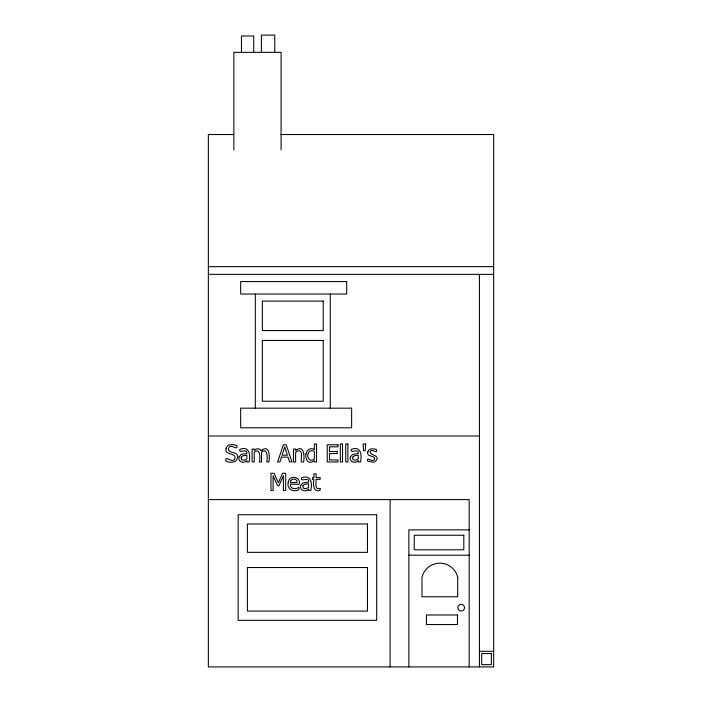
<?xml version="1.0" encoding="UTF-8"?>
<svg xmlns="http://www.w3.org/2000/svg" width="702" height="702" viewBox="0 0 702 702"><rect width="100%" height="100%" fill="white"/><g stroke="black" fill="none" stroke-linecap="round" stroke-linejoin="round"><path stroke-width="1.05" d="M233.863 134.53L208.354 134.53L208.354 666.9L493.646 666.9L493.646 134.53L280.712 134.53M208.354 266.655L493.646 266.655M208.354 274.377L493.646 274.377M208.354 436.003L479.44 436.003M208.354 499.587L469.182 499.587L469.182 666.9M469.182 529.861L408.862 529.861L408.862 666.9M408.862 555.185L469.182 555.185M479.44 651.289L493.646 651.289M479.44 274.377L479.44 666.9M390.093 499.587L390.093 666.9M330.265 294.041L330.265 408.178M281.098 149.903L281.098 52.352L233.863 52.352L233.863 149.903M274.763 52.352L274.763 35.1L261.398 35.1L261.398 52.352M255.309 294.041L255.309 408.178M253.738 52.352L253.738 36.004L241.462 36.004L241.462 52.352M288.215 482.599C286.46 488.961 293.962 492.901 298.999 489.671L298.999 487.311L295.972 488.706L292.067 488.197L290.602 486.223L290.321 484.24L299.245 484.24C301.421 476.254 288.619 474.701 288.215 482.599M305.844 454.036L305.818 457.151L307.055 460.6A4.133 4.133 0 0 0 309.503 462.206L311.67 462.197L314.364 460.644L314.364 461.96L316.532 461.96L316.532 444.015L314.364 444.015L314.364 449.596A5.853 5.853 0 0 0 310.1 448.841L307.379 450.517L305.844 454.036M365.681 444.015L365.189 450.693L363.618 450.693L363.127 444.015L365.681 444.015M367.804 451.869C366.084 457.511 375.517 454.852 374.587 459.441C372.464 463.25 366.304 455.659 367.664 461.188L373.148 462.197A4.914 4.914 0 0 0 375.693 461.091C381.116 455.177 369.857 455.738 370.121 451.614C371.999 447.964 377.843 454.878 376.509 449.701C373.745 448.253 368.787 448.174 367.804 451.869M226.088 448.394C223.999 455.642 236.398 452.307 234.924 458.59C232.625 464.189 224.271 454.422 225.86 460.933C229.747 463.329 237.373 462.864 237.539 457.072C238.224 450.737 227.106 454.203 228.606 448.051C230.721 442.813 238.417 451.816 236.872 445.586L233.161 444.55L229.466 444.831A5.467 5.467 0 0 0 226.904 446.639L226.088 448.394M308.204 453.483C306.169 457.783 310.661 462.776 314.364 458.818L314.364 451.395C312.188 450.043 308.696 450.631 308.204 453.483M238.934 456.984C237.469 461.749 244.042 464.162 246.885 460.582L246.885 461.96L249.043 461.96C250.833 454.554 249.228 445.665 239.847 449.359C238.259 454.334 247.666 447.63 246.885 453.483L241.146 454.448L238.934 456.984M300.675 485.486C299.21 490.25 305.782 492.664 308.626 489.083L308.626 490.461L310.784 490.461C312.574 483.055 310.968 474.166 301.579 477.86C300 482.836 309.406 476.132 308.626 481.984L302.887 482.95L300.675 485.486M350.333 456.984C348.859 461.749 355.44 464.162 358.283 460.582L358.283 461.96L360.442 461.96C362.223 454.554 360.626 445.665 351.237 449.359C349.649 454.334 359.064 447.63 358.283 453.483L352.544 454.448L350.333 456.984M241.172 457.213L241.655 459.757L244.454 460.214L246.885 458.783L246.885 455.212L243.024 455.747L241.172 457.213M302.913 485.714L303.396 488.259L306.195 488.706L308.626 487.285L308.626 483.713L304.765 484.24L302.913 485.714M352.571 457.213L353.045 459.757L355.844 460.214L358.283 458.783L358.283 455.212L354.422 455.747L352.571 457.213M290.637 481.151L290.321 482.581L297.13 482.581C297.762 478.624 291.874 477.72 290.637 481.151M281.476 457.16L279.922 461.96L277.615 461.96L283.397 444.787L286.214 444.787L292.006 461.96L289.593 461.96L288.039 457.16L281.476 457.16M284.749 447.121L282.107 455.212L287.399 455.212L284.749 447.121M282.529 473.288L278.387 482.853L274.096 473.288L270.981 473.288L270.981 490.461L273.113 490.461L273.113 475.666L277.553 485.731L278.94 485.731L283.415 475.666L283.415 490.461L285.696 490.461L285.696 473.288L282.529 473.288M262.118 449.982L261.153 450.947C260.091 447.973 255.932 448.253 254.256 450.508L254.256 449.078L252.088 449.078L252.088 461.96L254.256 461.96L254.256 452.342C260.46 446.612 260.345 458.652 259.398 461.96L261.565 461.96L261.521 452.378C267.725 446.56 267.699 458.608 266.707 461.96L268.875 461.96C269.787 458.073 269.945 444.392 262.118 449.982M296.586 449.745L295.621 450.508L295.621 449.078L293.454 449.078L293.454 461.96L295.621 461.96L295.621 452.342L297.297 451.219A3.694 3.694 0 0 1 299.701 450.842C303.404 452.729 300.307 458.871 301.412 461.96L303.58 461.96C304.519 457.704 304.589 444.857 296.586 449.745M319.998 488.39C314.285 490.838 316.339 482.107 316.128 479.378L320.121 479.378L320.121 477.579L316.128 477.579L316.128 473.876L313.961 473.876L313.961 477.579L312.504 477.579L312.504 479.378L313.961 479.378C312.741 483.652 313.311 493.085 320.121 490.347L319.998 488.39M346.7 281.581L240.672 281.581L240.672 294.041L346.7 294.041L346.7 281.581M323.21 301.088L262.355 301.088L262.355 330.581L323.21 330.581L323.21 301.088M323.21 340.461L262.355 340.461L262.355 401.237L323.21 401.237L323.21 340.461M351.623 408.178L240.672 408.178L240.672 427.772L351.623 427.772L351.623 408.178M342.515 444.015L340.347 444.015L340.347 461.96L342.515 461.96L342.515 444.015M347.902 444.015L345.735 444.015L345.735 461.96L347.902 461.96L347.902 444.015M337.96 444.787L327.22 444.787L327.22 461.96L337.96 461.96L337.96 459.933L329.501 459.933L329.501 453.553L337.381 453.553L337.381 451.526L329.501 451.526L329.501 446.823L337.96 446.823L337.96 444.787M376.702 514.741L238.162 514.741L238.162 620.314L376.702 620.314L376.702 514.741M367.462 523.982L247.402 523.982L247.402 552.342L367.462 552.342L367.462 523.982M463.803 535.249L414.241 535.249L414.241 549.806L463.803 549.806L463.803 535.249M367.462 567.532L247.402 567.532L247.402 611.073L367.462 611.073L367.462 567.532M457.748 577.36L457.66 596.779L421.99 596.779L421.99 577.36A18.357 18.357 0 0 1 457.748 577.36M457.476 614.978L426.412 614.978L426.412 624.552L457.476 624.552L457.476 614.978M491.382 653.544L481.704 653.544L481.704 664.645L491.382 664.645L491.382 653.544M459.512 610.573A3.343 3.343 0 0 0 464.522 607.686A3.343 3.343 0 0 0 459.512 604.791A3.343 3.343 0 0 0 459.512 610.573"/></g></svg>
